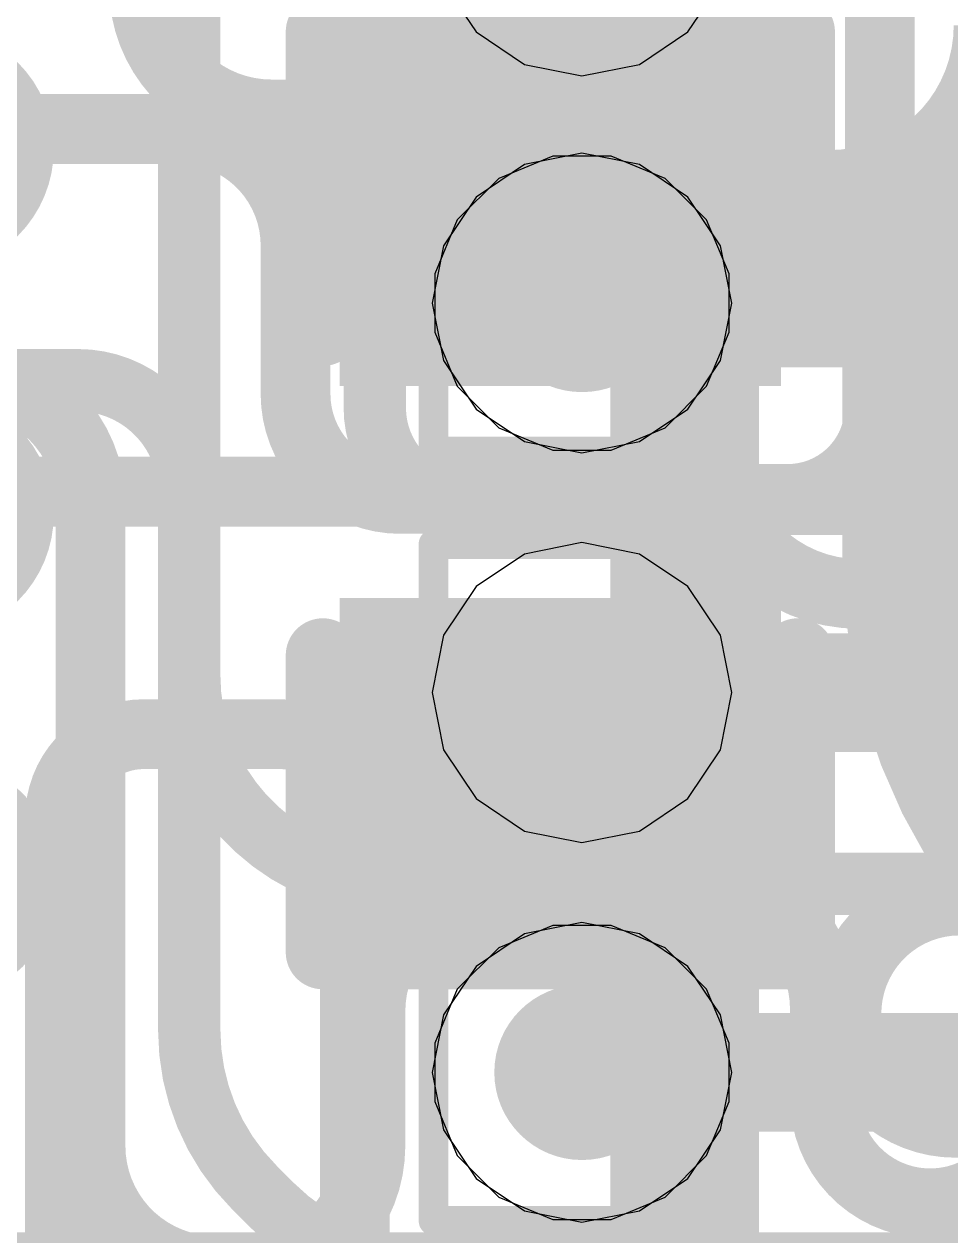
# Model space of a CAD drawing. Header units: inches. Extents: x -6 to 284, y -12 to 154.
# Drawn here: x 67.595 to 69.181, y 10.729 to 12.802 of the extents above; entities that cross this region are included whole.
import ezdxf

# ---------------------------------------------------------------- set-up
doc = ezdxf.new("R2010")
doc.units = ezdxf.units.IN
for name, color, linetype in [('Bottom Layer', 5, 'Continuous'), ('Bottom Overlay', 54, 'Continuous'), ('Bottom Paste', 16, 'Continuous'), ('Bottom Solder', 6, 'Continuous'), ('Drill Drawing', 1, 'Continuous'), ('GND-1', 16, 'Continuous'), ('GND-2', 90, 'Continuous'), ('GND-3', 216, 'Continuous'), ('GND-4', 54, 'Continuous'), ('PWR-1', 156, 'Continuous'), ('PWR-2', 130, 'Continuous'), ('Signal L1', 76, 'Continuous'), ('Signal L2', 6, 'Continuous'), ('Top Layer', 1, 'Continuous'), ('Top Overlay', 2, 'Continuous'), ('Via Holes', 16, 'Continuous')]:
    doc.layers.add(name, color=color, linetype=linetype)

# ---------------------------------------------------------------- blocks, each defined once
blk = doc.blocks.new('200_WFBGA__10_15__127')
at = {"layer": 'Top Overlay'}
blk.add_lwpolyline([(-5.0762, -7.5762, 0.254, 0.254, 0), (-5.0762, 7.5762, 0.254, 0.254, 0)], format="xyseb", dxfattribs=at)
blk = doc.blocks.new('C___0402_B_285')
at = {"layer": 'Bottom Layer'}
for points in [[(-0.2413, 0.3175), (-0.2413, -0.3175), (-0.6985, -0.3175), (-0.6985, 0.3175)], [(0.6985, 0.3175), (0.6985, -0.3175), (0.2413, -0.3175), (0.2413, 0.3175)]]:
    blk.add_hatch(color=5, dxfattribs=at).paths.add_polyline_path(points)
at = {"layer": 'Bottom Paste'}
for points in [[(-0.2413, 0.3175), (-0.2413, -0.3175), (-0.6985, -0.3175), (-0.6985, 0.3175)], [(0.6985, 0.3175), (0.6985, -0.3175), (0.2413, -0.3175), (0.2413, 0.3175)]]:
    blk.add_hatch(color=16, dxfattribs=at).paths.add_polyline_path(points)
at = {"layer": 'Bottom Solder'}
for points in [[(-0.1813, 0.3775), (-0.1813, -0.3775), (-0.7585, -0.3775), (-0.7585, 0.3775)], [(0.7585, 0.3775), (0.7585, -0.3775), (0.1813, -0.3775), (0.1813, 0.3775)]]:
    blk.add_hatch(color=6, dxfattribs=at).paths.add_polyline_path(points)
at = {"layer": 'Bottom Overlay'}
for points in [[(-0.7874, 0.4064, 0.127, 0.127, 0), (-0.7874, -0.4064, 0.127, 0.127, 0)], [(-0.2794, 0.4064, 0.127, 0.127, 0), (-0.7874, 0.4064, 0.127, 0.127, 0)], [(0.7874, 0.4064, 0.127, 0.127, 0), (0.2794, 0.4064, 0.127, 0.127, 0)], [(0.7874, 0.4064, 0.127, 0.127, 0), (0.7874, -0.4064, 0.127, 0.127, 0)], [(-0.7874, -0.4064, 0.127, 0.127, 0), (-0.2794, -0.4064, 0.127, 0.127, 0)], [(0.2794, -0.4064, 0.127, 0.127, 0), (0.7874, -0.4064, 0.127, 0.127, 0)]]:
    blk.add_lwpolyline(points, format="xyseb", dxfattribs=at)
for points in [[(-0.8191, 0.4064, 0.0635, 0.0635, 1), (-0.7556, 0.4064, 0.0635, 0.0635, 1)], [(-0.8191, 0.4064, 0.0635, 0.0635, 1), (-0.7556, 0.4064, 0.0635, 0.0635, 1)], [(-0.3112, 0.4064, 0.0635, 0.0635, 1), (-0.2477, 0.4064, 0.0635, 0.0635, 1)], [(0.2477, 0.4064, 0.0635, 0.0635, 1), (0.3111, 0.4064, 0.0635, 0.0635, 1)], [(0.7557, 0.4064, 0.0635, 0.0635, 1), (0.8192, 0.4064, 0.0635, 0.0635, 1)], [(0.7557, 0.4064, 0.0635, 0.0635, 1), (0.8192, 0.4064, 0.0635, 0.0635, 1)], [(-0.8191, -0.4064, 0.0635, 0.0635, 1), (-0.7556, -0.4064, 0.0635, 0.0635, 1)], [(-0.8191, -0.4064, 0.0635, 0.0635, 1), (-0.7556, -0.4064, 0.0635, 0.0635, 1)], [(-0.3111, -0.4064, 0.0635, 0.0635, 1), (-0.2477, -0.4064, 0.0635, 0.0635, 1)], [(0.2477, -0.4064, 0.0635, 0.0635, 1), (0.3111, -0.4064, 0.0635, 0.0635, 1)], [(0.7556, -0.4064, 0.0635, 0.0635, 1), (0.8191, -0.4064, 0.0635, 0.0635, 1)], [(0.7556, -0.4064, 0.0635, 0.0635, 1), (0.8191, -0.4064, 0.0635, 0.0635, 1)]]:
    blk.add_lwpolyline(points, format="xyseb", close=True, dxfattribs=at)

msp = doc.modelspace()

# ---------------------------------------------------------------- hatches: boundary and pattern name
at = {"layer": 'Bottom Layer'}
h = msp.add_hatch(color=5, dxfattribs=at)
edge = h.paths.add_edge_path()
edge.add_arc((68.5498, 12.3247), 0.15, 0, 360)
h = msp.add_hatch(color=5, dxfattribs=at)
edge = h.paths.add_edge_path()
edge.add_arc((68.5498, 11.6582), 0.15, 0, 360)
h = msp.add_hatch(color=5, dxfattribs=at)
edge = h.paths.add_edge_path()
edge.add_arc((68.5498, 11.0082), 0.15, 0, 360)
at = {"layer": 'GND-1'}
h = msp.add_hatch(color=16, dxfattribs=at)
edge = h.paths.add_edge_path()
edge.add_arc((68.5498, 12.3247), 0.15, 0, 360)
h = msp.add_hatch(color=16, dxfattribs=at)
edge = h.paths.add_edge_path()
edge.add_arc((68.5498, 11.6582), 0.15, 0, 360)
h = msp.add_hatch(color=16, dxfattribs=at)
edge = h.paths.add_edge_path()
edge.add_arc((68.5498, 11.0082), 0.15, 0, 360)
at = {"layer": 'GND-2'}
h = msp.add_hatch(color=90, dxfattribs=at)
edge = h.paths.add_edge_path()
edge.add_arc((68.5498, 12.3247), 0.15, 0, 360)
h = msp.add_hatch(color=90, dxfattribs=at)
edge = h.paths.add_edge_path()
edge.add_arc((68.5498, 11.6582), 0.15, 0, 360)
h = msp.add_hatch(color=90, dxfattribs=at)
edge = h.paths.add_edge_path()
edge.add_arc((68.5498, 11.0082), 0.15, 0, 360)
at = {"layer": 'GND-3'}
h = msp.add_hatch(color=216, dxfattribs=at)
edge = h.paths.add_edge_path()
edge.add_arc((68.5498, 12.3247), 0.15, 0, 360)
h = msp.add_hatch(color=216, dxfattribs=at)
edge = h.paths.add_edge_path()
edge.add_arc((68.5498, 11.6582), 0.15, 0, 360)
h = msp.add_hatch(color=216, dxfattribs=at)
edge = h.paths.add_edge_path()
edge.add_arc((68.5498, 11.0082), 0.15, 0, 360)
at = {"layer": 'GND-4'}
h = msp.add_hatch(color=54, dxfattribs=at)
edge = h.paths.add_edge_path()
edge.add_arc((68.5498, 12.3247), 0.15, 0, 360)
h = msp.add_hatch(color=54, dxfattribs=at)
edge = h.paths.add_edge_path()
edge.add_arc((68.5498, 11.6582), 0.15, 0, 360)
h = msp.add_hatch(color=54, dxfattribs=at)
edge = h.paths.add_edge_path()
edge.add_arc((68.5498, 11.0082), 0.15, 0, 360)
at = {"layer": 'PWR-1'}
h = msp.add_hatch(color=156, dxfattribs=at)
edge = h.paths.add_edge_path()
edge.add_arc((68.5498, 12.3247), 0.15, 0, 360)
h = msp.add_hatch(color=156, dxfattribs=at)
edge = h.paths.add_edge_path()
edge.add_arc((68.5498, 11.6582), 0.15, 0, 360)
h = msp.add_hatch(color=156, dxfattribs=at)
edge = h.paths.add_edge_path()
edge.add_arc((68.5498, 11.0082), 0.15, 0, 360)
at = {"layer": 'PWR-2'}
h = msp.add_hatch(color=130, dxfattribs=at)
edge = h.paths.add_edge_path()
edge.add_arc((68.5498, 12.3247), 0.15, 0, 360)
h = msp.add_hatch(color=130, dxfattribs=at)
edge = h.paths.add_edge_path()
edge.add_arc((68.5498, 11.6582), 0.15, 0, 360)
h = msp.add_hatch(color=130, dxfattribs=at)
edge = h.paths.add_edge_path()
edge.add_arc((68.5498, 11.0082), 0.15, 0, 360)
at = {"layer": 'Signal L1'}
h = msp.add_hatch(color=76, dxfattribs=at)
edge = h.paths.add_edge_path()
edge.add_arc((68.5498, 12.3247), 0.15, 0, 360)
h = msp.add_hatch(color=76, dxfattribs=at)
edge = h.paths.add_edge_path()
edge.add_arc((68.5498, 11.6582), 0.15, 0, 360)
h = msp.add_hatch(color=76, dxfattribs=at)
edge = h.paths.add_edge_path()
edge.add_arc((68.5498, 11.0082), 0.15, 0, 360)
at = {"layer": 'Signal L2'}
h = msp.add_hatch(color=6, dxfattribs=at)
edge = h.paths.add_edge_path()
edge.add_arc((68.5498, 12.3247), 0.15, 0, 360)
h = msp.add_hatch(color=6, dxfattribs=at)
edge = h.paths.add_edge_path()
edge.add_arc((68.5498, 11.6582), 0.15, 0, 360)
h = msp.add_hatch(color=6, dxfattribs=at)
edge = h.paths.add_edge_path()
edge.add_arc((68.5498, 11.0082), 0.15, 0, 360)
at = {"layer": 'Top Layer'}
h = msp.add_hatch(color=1, dxfattribs=at)
edge = h.paths.add_edge_path()
edge.add_arc((68.5498, 12.3247), 0.15, 0, 360)
h = msp.add_hatch(color=1, dxfattribs=at)
edge = h.paths.add_edge_path()
edge.add_arc((68.5498, 11.6582), 0.15, 0, 360)
h = msp.add_hatch(color=1, dxfattribs=at)
edge = h.paths.add_edge_path()
edge.add_arc((68.5498, 11.0082), 0.15, 0, 360)
at = {"layer": 'Via Holes'}
h = msp.add_hatch(color=7, dxfattribs=at)
edge = h.paths.add_edge_path()
edge.add_arc((68.5498, 12.3247), 0.075, 0, 360)
h = msp.add_hatch(color=7, dxfattribs=at)
edge = h.paths.add_edge_path()
edge.add_arc((68.5498, 11.6582), 0.075, 0, 360)
h = msp.add_hatch(color=7, dxfattribs=at)
edge = h.paths.add_edge_path()
edge.add_arc((68.5498, 11.0082), 0.075, 0, 360)

# ---------------------------------------------------------------- linework, layer by layer
at = {"layer": 'Bottom Layer'}
for points in [[(69.3383, 12.7998, 0.3048, 0.3048, -0.414214), (68.9726, 12.434, 0.3048, 0.3048, 0)], [(68.5128, 12.434, 0.3048, 0.3048, 0), (68.5498, 12.434, 0.3048, 0.3048, 0)], [(68.5498, 12.3247, 0.3048, 0.3048, 0), (68.5498, 12.434, 0.3048, 0.3048, 0)], [(68.5498, 12.434, 0.3048, 0.3048, 0), (68.9726, 12.434, 0.3048, 0.3048, 0)], [(69.1479, 11.89, 0.3048, 0.3048, 0), (69.1479, 12.434, 0.3048, 0.3048, 0)], [(67.5407, 12.1927, 0.1067, 0.1067, 0), (67.6873, 12.1927, 0.1067, 0.1067, 0)], [(67.6873, 12.1927, 0.1067, 0.1067, -0.414214), (67.8778, 12.0022, 0.1067, 0.1067, 0)], [(67.8778, 11.0805, 0.1067, 0.1067, 0), (67.8778, 12.0022, 0.1067, 0.1067, 0)], [(69.6774, 11.1109, 0.3048, 0.3048, -0.307661), (69.1478, 11.89, 0.3048, 0.3048, 0)], [(67.9894, 10.8111, 0.1067, 0.1067, -0.198912), (67.8778, 11.0805, 0.1067, 0.1067, 0)], [(67.9894, 10.8111, 0.1067, 0.1067, 0), (68.0202, 10.7803, 0.1067, 0.1067, 0)], [(68.2897, 10.6687, 0.1067, 0.1067, -0.198912), (68.0202, 10.7803, 0.1067, 0.1067, 0)]]:
    msp.add_lwpolyline(points, format="xyseb", dxfattribs=at)
for points in [[(68.4366, 12.434, 0.1524, 0.1524, 1), (68.589, 12.434, 0.1524, 0.1524, 1)], [(68.4736, 12.434, 0.1524, 0.1524, 1), (68.626, 12.434, 0.1524, 0.1524, 1)], [(68.4736, 12.434, 0.1524, 0.1524, 1), (68.626, 12.434, 0.1524, 0.1524, 1)], [(68.4736, 12.434, 0.1524, 0.1524, 1), (68.626, 12.434, 0.1524, 0.1524, 1)], [(68.8964, 12.434, 0.1524, 0.1524, 1), (69.0488, 12.434, 0.1524, 0.1524, 1)], [(68.8964, 12.434, 0.1524, 0.1524, 1), (69.0488, 12.434, 0.1524, 0.1524, 1)], [(69.0717, 12.434, 0.1524, 0.1524, 1), (69.2241, 12.434, 0.1524, 0.1524, 1)], [(68.4736, 12.3247, 0.1524, 0.1524, 1), (68.626, 12.3247, 0.1524, 0.1524, 1)], [(67.6607, 12.1927, 0.0533, 0.0533, 1), (67.714, 12.1927, 0.0533, 0.0533, 1)], [(67.6607, 12.1927, 0.0533, 0.0533, 1), (67.714, 12.1927, 0.0533, 0.0533, 1)], [(67.8512, 12.0022, 0.0533, 0.0533, 1), (67.9045, 12.0022, 0.0533, 0.0533, 1)], [(67.8512, 12.0022, 0.0533, 0.0533, 1), (67.9045, 12.0022, 0.0533, 0.0533, 1)], [(69.0716, 11.89, 0.1524, 0.1524, 1), (69.224, 11.89, 0.1524, 0.1524, 1)], [(69.0717, 11.89, 0.1524, 0.1524, 1), (69.2241, 11.89, 0.1524, 0.1524, 1)], [(67.8512, 11.0805, 0.0533, 0.0533, 1), (67.9045, 11.0805, 0.0533, 0.0533, 1)], [(67.8512, 11.0805, 0.0533, 0.0533, 1), (67.9045, 11.0805, 0.0533, 0.0533, 1)], [(67.9628, 10.8111, 0.0533, 0.0533, 1), (68.0161, 10.8111, 0.0533, 0.0533, 1)], [(67.9628, 10.8111, 0.0533, 0.0533, 1), (68.0161, 10.8111, 0.0533, 0.0533, 1)], [(67.9936, 10.7803, 0.0533, 0.0533, 1), (68.0469, 10.7803, 0.0533, 0.0533, 1)], [(67.9936, 10.7803, 0.0533, 0.0533, 1), (68.0469, 10.7803, 0.0533, 0.0533, 1)]]:
    msp.add_lwpolyline(points, format="xyseb", close=True, dxfattribs=at)
at = {"layer": 'Drill Drawing'}
for points in [[(68.2958, 12.7162, 0.0508, 0.0508, 0), (68.2958, 13.2242, 0.0508, 0.0508, 0)], [(68.8038, 12.7162, 0.0508, 0.0508, 0), (68.8038, 13.2242, 0.0508, 0.0508, 0)], [(68.2958, 12.7162, 0.0508, 0.0508, 0), (68.8038, 12.7162, 0.0508, 0.0508, 0)], [(68.2958, 12.5787, 0.0508, 0.0508, 0), (68.8038, 12.5787, 0.0508, 0.0508, 0)], [(68.2958, 12.0707, 0.0508, 0.0508, 0), (68.2958, 12.5787, 0.0508, 0.0508, 0)], [(68.8038, 12.0707, 0.0508, 0.0508, 0), (68.8038, 12.5787, 0.0508, 0.0508, 0)], [(68.2958, 12.0707, 0.0508, 0.0508, 0), (68.8038, 12.0707, 0.0508, 0.0508, 0)], [(68.2958, 11.9122, 0.0508, 0.0508, 0), (68.8038, 11.9122, 0.0508, 0.0508, 0)], [(68.2958, 11.4042, 0.0508, 0.0508, 0), (68.2958, 11.9122, 0.0508, 0.0508, 0)], [(68.8038, 11.4042, 0.0508, 0.0508, 0), (68.8038, 11.9122, 0.0508, 0.0508, 0)], [(68.2958, 11.4042, 0.0508, 0.0508, 0), (68.8038, 11.4042, 0.0508, 0.0508, 0)], [(68.2958, 11.2622, 0.0508, 0.0508, 0), (68.8038, 11.2622, 0.0508, 0.0508, 0)], [(68.2958, 10.7542, 0.0508, 0.0508, 0), (68.2958, 11.2622, 0.0508, 0.0508, 0)], [(68.8038, 10.7542, 0.0508, 0.0508, 0), (68.8038, 11.2622, 0.0508, 0.0508, 0)], [(68.2958, 10.7542, 0.0508, 0.0508, 0), (68.8038, 10.7542, 0.0508, 0.0508, 0)]]:
    msp.add_lwpolyline(points, format="xyseb", dxfattribs=at)
for points in [[(68.2831, 12.7162, 0.0254, 0.0254, 1), (68.3085, 12.7162, 0.0254, 0.0254, 1)], [(68.2831, 12.7162, 0.0254, 0.0254, 1), (68.3085, 12.7162, 0.0254, 0.0254, 1)], [(68.7911, 12.7162, 0.0254, 0.0254, 1), (68.8165, 12.7162, 0.0254, 0.0254, 1)], [(68.7911, 12.7162, 0.0254, 0.0254, 1), (68.8165, 12.7162, 0.0254, 0.0254, 1)], [(68.2831, 12.5787, 0.0254, 0.0254, 1), (68.3085, 12.5787, 0.0254, 0.0254, 1)], [(68.2831, 12.5787, 0.0254, 0.0254, 1), (68.3085, 12.5787, 0.0254, 0.0254, 1)], [(68.7911, 12.5787, 0.0254, 0.0254, 1), (68.8165, 12.5787, 0.0254, 0.0254, 1)], [(68.7911, 12.5787, 0.0254, 0.0254, 1), (68.8165, 12.5787, 0.0254, 0.0254, 1)], [(68.2831, 12.0707, 0.0254, 0.0254, 1), (68.3085, 12.0707, 0.0254, 0.0254, 1)], [(68.2831, 12.0707, 0.0254, 0.0254, 1), (68.3085, 12.0707, 0.0254, 0.0254, 1)], [(68.7911, 12.0707, 0.0254, 0.0254, 1), (68.8165, 12.0707, 0.0254, 0.0254, 1)], [(68.7911, 12.0707, 0.0254, 0.0254, 1), (68.8165, 12.0707, 0.0254, 0.0254, 1)], [(68.2831, 11.9122, 0.0254, 0.0254, 1), (68.3085, 11.9122, 0.0254, 0.0254, 1)], [(68.2831, 11.9122, 0.0254, 0.0254, 1), (68.3085, 11.9122, 0.0254, 0.0254, 1)], [(68.7911, 11.9122, 0.0254, 0.0254, 1), (68.8165, 11.9122, 0.0254, 0.0254, 1)], [(68.7911, 11.9122, 0.0254, 0.0254, 1), (68.8165, 11.9122, 0.0254, 0.0254, 1)], [(68.2831, 11.4042, 0.0254, 0.0254, 1), (68.3085, 11.4042, 0.0254, 0.0254, 1)], [(68.2831, 11.4042, 0.0254, 0.0254, 1), (68.3085, 11.4042, 0.0254, 0.0254, 1)], [(68.7911, 11.4042, 0.0254, 0.0254, 1), (68.8165, 11.4042, 0.0254, 0.0254, 1)], [(68.7911, 11.4042, 0.0254, 0.0254, 1), (68.8165, 11.4042, 0.0254, 0.0254, 1)], [(68.2831, 11.2622, 0.0254, 0.0254, 1), (68.3085, 11.2622, 0.0254, 0.0254, 1)], [(68.2831, 11.2622, 0.0254, 0.0254, 1), (68.3085, 11.2622, 0.0254, 0.0254, 1)], [(68.7911, 11.2622, 0.0254, 0.0254, 1), (68.8165, 11.2622, 0.0254, 0.0254, 1)], [(68.7911, 11.2622, 0.0254, 0.0254, 1), (68.8165, 11.2622, 0.0254, 0.0254, 1)], [(68.2831, 10.7542, 0.0254, 0.0254, 1), (68.3085, 10.7542, 0.0254, 0.0254, 1)], [(68.2831, 10.7542, 0.0254, 0.0254, 1), (68.3085, 10.7542, 0.0254, 0.0254, 1)], [(68.7911, 10.7542, 0.0254, 0.0254, 1), (68.8165, 10.7542, 0.0254, 0.0254, 1)], [(68.7911, 10.7542, 0.0254, 0.0254, 1), (68.8165, 10.7542, 0.0254, 0.0254, 1)]]:
    msp.add_lwpolyline(points, format="xyseb", close=True, dxfattribs=at)
at = {"layer": 'GND-1'}
for p, q in [((68.4998, 12.5763), (68.4073, 12.538)), ((68.5999, 12.5763), (68.4998, 12.5763)), ((68.6924, 12.538), (68.5999, 12.5763)), ((68.4073, 12.538), (68.3365, 12.4673)), ((68.7631, 12.4673), (68.6924, 12.538)), ((68.3365, 12.4673), (68.2982, 12.3748)), ((68.8014, 12.3748), (68.7631, 12.4673)), ((68.2982, 12.3748), (68.2982, 12.2747)), ((68.8014, 12.2747), (68.8014, 12.3748)), ((68.2982, 12.2747), (68.3365, 12.1822)), ((68.7631, 12.1822), (68.8014, 12.2747)), ((68.3365, 12.1822), (68.4073, 12.1114)), ((68.6924, 12.1114), (68.7631, 12.1822)), ((68.4073, 12.1114), (68.4998, 12.0731)), ((68.5999, 12.0731), (68.6924, 12.1114)), ((68.4998, 12.0731), (68.5999, 12.0731)), ((68.4998, 11.2598), (68.4073, 11.2215)), ((68.5999, 11.2598), (68.4998, 11.2598)), ((68.6924, 11.2215), (68.5999, 11.2598)), ((68.4073, 11.2215), (68.3365, 11.1507)), ((68.7631, 11.1507), (68.6924, 11.2215)), ((68.3365, 11.1507), (68.2982, 11.0583)), ((68.8014, 11.0583), (68.7631, 11.1507)), ((68.2982, 11.0583), (68.2982, 10.9582)), ((68.8014, 10.9582), (68.8014, 11.0583)), ((68.2982, 10.9582), (68.3365, 10.8657)), ((68.7631, 10.8657), (68.8014, 10.9582)), ((68.3365, 10.8657), (68.4073, 10.7949)), ((68.6924, 10.7949), (68.7631, 10.8657)), ((68.4073, 10.7949), (68.4998, 10.7566)), ((68.5999, 10.7566), (68.6924, 10.7949)), ((68.4998, 10.7566), (68.5999, 10.7566))]:
    msp.add_line(p, q, dxfattribs=at)
at = {"layer": 'GND-2'}
for p, q in [((68.4998, 12.5763), (68.4073, 12.538)), ((68.5999, 12.5763), (68.4998, 12.5763)), ((68.6924, 12.538), (68.5999, 12.5763)), ((68.4073, 12.538), (68.3365, 12.4673)), ((68.7631, 12.4673), (68.6924, 12.538)), ((68.3365, 12.4673), (68.2982, 12.3748)), ((68.8014, 12.3748), (68.7631, 12.4673)), ((68.2982, 12.3748), (68.2982, 12.2747)), ((68.8014, 12.2747), (68.8014, 12.3748)), ((68.2982, 12.2747), (68.3365, 12.1822)), ((68.7631, 12.1822), (68.8014, 12.2747)), ((68.3365, 12.1822), (68.4073, 12.1114)), ((68.6924, 12.1114), (68.7631, 12.1822)), ((68.4073, 12.1114), (68.4998, 12.0731)), ((68.5999, 12.0731), (68.6924, 12.1114)), ((68.4998, 12.0731), (68.5999, 12.0731)), ((68.4998, 11.2598), (68.4073, 11.2215)), ((68.5999, 11.2598), (68.4998, 11.2598)), ((68.6924, 11.2215), (68.5999, 11.2598)), ((68.4073, 11.2215), (68.3365, 11.1507)), ((68.7631, 11.1507), (68.6924, 11.2215)), ((68.3365, 11.1507), (68.2982, 11.0583)), ((68.8014, 11.0583), (68.7631, 11.1507)), ((68.2982, 11.0583), (68.2982, 10.9582)), ((68.8014, 10.9582), (68.8014, 11.0583)), ((68.2982, 10.9582), (68.3365, 10.8657)), ((68.7631, 10.8657), (68.8014, 10.9582)), ((68.3365, 10.8657), (68.4073, 10.7949)), ((68.6924, 10.7949), (68.7631, 10.8657)), ((68.4073, 10.7949), (68.4998, 10.7566)), ((68.5999, 10.7566), (68.6924, 10.7949)), ((68.4998, 10.7566), (68.5999, 10.7566))]:
    msp.add_line(p, q, dxfattribs=at)
at = {"layer": 'GND-3'}
for p, q in [((68.4998, 12.5763), (68.4073, 12.538)), ((68.5999, 12.5763), (68.4998, 12.5763)), ((68.6924, 12.538), (68.5999, 12.5763)), ((68.4073, 12.538), (68.3365, 12.4673)), ((68.7631, 12.4673), (68.6924, 12.538)), ((68.3365, 12.4673), (68.2982, 12.3748)), ((68.8014, 12.3748), (68.7631, 12.4673)), ((68.2982, 12.3748), (68.2982, 12.2747)), ((68.8014, 12.2747), (68.8014, 12.3748)), ((68.2982, 12.2747), (68.3365, 12.1822)), ((68.7631, 12.1822), (68.8014, 12.2747)), ((68.3365, 12.1822), (68.4073, 12.1114)), ((68.6924, 12.1114), (68.7631, 12.1822)), ((68.4073, 12.1114), (68.4998, 12.0731)), ((68.5999, 12.0731), (68.6924, 12.1114)), ((68.4998, 12.0731), (68.5999, 12.0731)), ((68.4998, 11.2598), (68.4073, 11.2215)), ((68.5999, 11.2598), (68.4998, 11.2598)), ((68.6924, 11.2215), (68.5999, 11.2598)), ((68.4073, 11.2215), (68.3365, 11.1507)), ((68.7631, 11.1507), (68.6924, 11.2215)), ((68.3365, 11.1507), (68.2982, 11.0583)), ((68.8014, 11.0583), (68.7631, 11.1507)), ((68.2982, 11.0583), (68.2982, 10.9582)), ((68.8014, 10.9582), (68.8014, 11.0583)), ((68.2982, 10.9582), (68.3365, 10.8657)), ((68.7631, 10.8657), (68.8014, 10.9582)), ((68.3365, 10.8657), (68.4073, 10.7949)), ((68.6924, 10.7949), (68.7631, 10.8657)), ((68.4073, 10.7949), (68.4998, 10.7566)), ((68.5999, 10.7566), (68.6924, 10.7949)), ((68.4998, 10.7566), (68.5999, 10.7566))]:
    msp.add_line(p, q, dxfattribs=at)
at = {"layer": 'GND-4'}
for p, q in [((68.4998, 12.5763), (68.4073, 12.538)), ((68.5999, 12.5763), (68.4998, 12.5763)), ((68.6924, 12.538), (68.5999, 12.5763)), ((68.4073, 12.538), (68.3365, 12.4673)), ((68.7631, 12.4673), (68.6924, 12.538)), ((68.3365, 12.4673), (68.2982, 12.3748)), ((68.8014, 12.3748), (68.7631, 12.4673)), ((68.2982, 12.3748), (68.2982, 12.2747)), ((68.8014, 12.2747), (68.8014, 12.3748)), ((68.2982, 12.2747), (68.3365, 12.1822)), ((68.7631, 12.1822), (68.8014, 12.2747)), ((68.3365, 12.1822), (68.4073, 12.1114)), ((68.6924, 12.1114), (68.7631, 12.1822)), ((68.4073, 12.1114), (68.4998, 12.0731)), ((68.5999, 12.0731), (68.6924, 12.1114)), ((68.4998, 12.0731), (68.5999, 12.0731)), ((68.4998, 11.2598), (68.4073, 11.2215)), ((68.5999, 11.2598), (68.4998, 11.2598)), ((68.6924, 11.2215), (68.5999, 11.2598)), ((68.4073, 11.2215), (68.3365, 11.1507)), ((68.7631, 11.1507), (68.6924, 11.2215)), ((68.3365, 11.1507), (68.2982, 11.0583)), ((68.8014, 11.0583), (68.7631, 11.1507)), ((68.2982, 11.0583), (68.2982, 10.9582)), ((68.8014, 10.9582), (68.8014, 11.0583)), ((68.2982, 10.9582), (68.3365, 10.8657)), ((68.7631, 10.8657), (68.8014, 10.9582)), ((68.3365, 10.8657), (68.4073, 10.7949)), ((68.6924, 10.7949), (68.7631, 10.8657)), ((68.4073, 10.7949), (68.4998, 10.7566)), ((68.5999, 10.7566), (68.6924, 10.7949)), ((68.4998, 10.7566), (68.5999, 10.7566))]:
    msp.add_line(p, q, dxfattribs=at)
at = {"layer": 'PWR-1'}
for p, q in [((68.3128, 12.872), (68.3685, 12.7888)), ((68.7312, 12.7888), (68.7868, 12.872)), ((68.3685, 12.7888), (68.4517, 12.7332)), ((68.648, 12.7332), (68.7312, 12.7888)), ((68.4517, 12.7332), (68.5498, 12.7136)), ((68.5498, 12.7136), (68.648, 12.7332)), ((68.5498, 12.5813), (68.4517, 12.5617)), ((68.648, 12.5617), (68.5498, 12.5813)), ((68.4517, 12.5617), (68.3685, 12.5061)), ((68.7312, 12.5061), (68.648, 12.5617)), ((68.3685, 12.5061), (68.3128, 12.4229)), ((68.7868, 12.4229), (68.7312, 12.5061)), ((68.3128, 12.4229), (68.2933, 12.3247)), ((68.8064, 12.3247), (68.7868, 12.4229)), ((68.2933, 12.3247), (68.3128, 12.2266)), ((68.7868, 12.2266), (68.8064, 12.3247)), ((68.3128, 12.2266), (68.3685, 12.1433)), ((68.7312, 12.1433), (68.7868, 12.2266)), ((68.3685, 12.1433), (68.4517, 12.0877)), ((68.648, 12.0877), (68.7312, 12.1433)), ((68.4517, 12.0877), (68.5498, 12.0682)), ((68.5498, 12.0682), (68.648, 12.0877)), ((68.5498, 11.9147), (68.4517, 11.8952)), ((68.648, 11.8952), (68.5498, 11.9147)), ((68.4517, 11.8952), (68.3685, 11.8396)), ((68.7312, 11.8396), (68.648, 11.8952)), ((68.3685, 11.8396), (68.3128, 11.7564)), ((68.7868, 11.7564), (68.7312, 11.8396)), ((68.3128, 11.7564), (68.2933, 11.6582)), ((68.8064, 11.6582), (68.7868, 11.7564)), ((68.2933, 11.6582), (68.3128, 11.56)), ((68.7868, 11.56), (68.8064, 11.6582)), ((68.3128, 11.56), (68.3685, 11.4768)), ((68.7312, 11.4768), (68.7868, 11.56)), ((68.3685, 11.4768), (68.4517, 11.4212)), ((68.648, 11.4212), (68.7312, 11.4768)), ((68.4517, 11.4212), (68.5498, 11.4017)), ((68.5498, 11.4017), (68.648, 11.4212))]:
    msp.add_line(p, q, dxfattribs=at)
at = {"layer": 'PWR-2'}
for p, q in [((68.3128, 12.872), (68.3685, 12.7888)), ((68.7312, 12.7888), (68.7868, 12.872)), ((68.3685, 12.7888), (68.4517, 12.7332)), ((68.648, 12.7332), (68.7312, 12.7888)), ((68.4517, 12.7332), (68.5498, 12.7136)), ((68.5498, 12.7136), (68.648, 12.7332)), ((68.5498, 12.5813), (68.4517, 12.5617)), ((68.648, 12.5617), (68.5498, 12.5813)), ((68.4517, 12.5617), (68.3685, 12.5061)), ((68.7312, 12.5061), (68.648, 12.5617)), ((68.3685, 12.5061), (68.3128, 12.4229)), ((68.7868, 12.4229), (68.7312, 12.5061)), ((68.3128, 12.4229), (68.2933, 12.3247)), ((68.8064, 12.3247), (68.7868, 12.4229)), ((68.2933, 12.3247), (68.3128, 12.2266)), ((68.7868, 12.2266), (68.8064, 12.3247)), ((68.3128, 12.2266), (68.3685, 12.1433)), ((68.7312, 12.1433), (68.7868, 12.2266)), ((68.3685, 12.1433), (68.4517, 12.0877)), ((68.648, 12.0877), (68.7312, 12.1433)), ((68.4517, 12.0877), (68.5498, 12.0682)), ((68.5498, 12.0682), (68.648, 12.0877)), ((68.5498, 11.9147), (68.4517, 11.8952)), ((68.648, 11.8952), (68.5498, 11.9147)), ((68.4517, 11.8952), (68.3685, 11.8396)), ((68.7312, 11.8396), (68.648, 11.8952)), ((68.3685, 11.8396), (68.3128, 11.7564)), ((68.7868, 11.7564), (68.7312, 11.8396)), ((68.3128, 11.7564), (68.2933, 11.6582)), ((68.8064, 11.6582), (68.7868, 11.7564)), ((68.2933, 11.6582), (68.3128, 11.56)), ((68.7868, 11.56), (68.8064, 11.6582)), ((68.3128, 11.56), (68.3685, 11.4768)), ((68.7312, 11.4768), (68.7868, 11.56)), ((68.3685, 11.4768), (68.4517, 11.4212)), ((68.648, 11.4212), (68.7312, 11.4768)), ((68.4517, 11.4212), (68.5498, 11.4017)), ((68.5498, 11.4017), (68.648, 11.4212)), ((68.5498, 11.2647), (68.4517, 11.2452)), ((68.648, 11.2452), (68.5498, 11.2647)), ((68.4517, 11.2452), (68.3685, 11.1896)), ((68.7312, 11.1896), (68.648, 11.2452)), ((68.3685, 11.1896), (68.3128, 11.1064)), ((68.7868, 11.1064), (68.7312, 11.1896)), ((68.3128, 11.1064), (68.2933, 11.0082)), ((68.8064, 11.0082), (68.7868, 11.1064)), ((68.2933, 11.0082), (68.3128, 10.91)), ((68.7868, 10.91), (68.8064, 11.0082)), ((68.3128, 10.91), (68.3685, 10.8268)), ((68.7312, 10.8268), (68.7868, 10.91)), ((68.3685, 10.8268), (68.4517, 10.7712)), ((68.648, 10.7712), (68.7312, 10.8268)), ((68.4517, 10.7712), (68.5498, 10.7517)), ((68.5498, 10.7517), (68.648, 10.7712))]:
    msp.add_line(p, q, dxfattribs=at)
at = {"layer": 'Signal L1'}
for points in [[(69.0593, 12.1467, 0.1194, 0.1194, 0), (69.0593, 13.4173, 0.1194, 0.1194, 0)], [(66.1212, 12.6226, 0.1194, 0.1194, 0), (67.8603, 12.6226, 0.1194, 0.1194, 0)], [(67.8603, 12.6226, 0.1194, 0.1194, -0.414214), (68.0597, 12.4232, 0.1194, 0.1194, 0)], [(68.0597, 12.169, 0.1194, 0.1194, 0), (68.0597, 12.4232, 0.1194, 0.1194, 0)], [(67.2822, 11.9819, 0.1194, 0.1194, -1), (67.7089, 11.9819, 0.1194, 0.1194, 0)], [(68.2392, 11.9895, 0.1194, 0.1194, -0.414214), (68.0597, 12.169, 0.1194, 0.1194, 0)], [(69.0593, 12.1467, 0.1194, 0.1194, -0.414214), (68.9021, 11.9895, 0.1194, 0.1194, 0)], [(68.2392, 11.9895, 0.1194, 0.1194, 0), (68.9021, 11.9895, 0.1194, 0.1194, 0)], [(67.7089, 10.8821, 0.1194, 0.1194, 0), (67.7089, 11.9819, 0.1194, 0.1194, 0)], [(68.1878, 11.1118, 0.1194, 0.1194, -0.414214), (68.4093, 11.3333, 0.1194, 0.1194, 0)], [(68.4093, 11.3333, 0.1194, 0.1194, 0), (68.7479, 11.3333, 0.1194, 0.1194, 0)], [(68.7479, 11.3333, 0.1194, 0.1194, -0.414214), (68.9655, 11.1157, 0.1194, 0.1194, 0)], [(68.9655, 10.9651, 0.1194, 0.1194, 0), (68.9655, 11.1157, 0.1194, 0.1194, 0)], [(68.1878, 10.8821, 0.1194, 0.1194, 0), (68.1878, 11.1118, 0.1194, 0.1194, 0)], [(69.3257, 10.964, 0.1194, 0.1194, -1.002203), (68.9655, 10.9651, 0.1194, 0.1194, 0)], [(67.9223, 10.6687, 0.1194, 0.1194, -0.414214), (67.7089, 10.8821, 0.1194, 0.1194, 0)], [(68.1878, 10.8821, 0.1194, 0.1194, -0.414214), (67.9744, 10.6687, 0.1194, 0.1194, 0)]]:
    msp.add_lwpolyline(points, format="xyseb", dxfattribs=at)
for points in [[(67.8304, 12.6226, 0.0597, 0.0597, 1), (67.8901, 12.6226, 0.0597, 0.0597, 1)], [(67.8304, 12.6226, 0.0597, 0.0597, 1), (67.8901, 12.6226, 0.0597, 0.0597, 1)], [(68.0299, 12.4232, 0.0597, 0.0597, 1), (68.0896, 12.4232, 0.0597, 0.0597, 1)], [(68.0299, 12.4232, 0.0597, 0.0597, 1), (68.0896, 12.4232, 0.0597, 0.0597, 1)], [(68.0299, 12.169, 0.0597, 0.0597, 1), (68.0896, 12.169, 0.0597, 0.0597, 1)], [(68.0299, 12.169, 0.0597, 0.0597, 1), (68.0896, 12.169, 0.0597, 0.0597, 1)], [(69.0294, 12.1467, 0.0597, 0.0597, 1), (69.0891, 12.1467, 0.0597, 0.0597, 1)], [(69.0294, 12.1467, 0.0597, 0.0597, 1), (69.0891, 12.1467, 0.0597, 0.0597, 1)], [(68.2094, 11.9895, 0.0597, 0.0597, 1), (68.2691, 11.9895, 0.0597, 0.0597, 1)], [(68.2094, 11.9895, 0.0597, 0.0597, 1), (68.2691, 11.9895, 0.0597, 0.0597, 1)], [(68.8723, 11.9895, 0.0597, 0.0597, 1), (68.9319, 11.9895, 0.0597, 0.0597, 1)], [(68.8723, 11.9895, 0.0597, 0.0597, 1), (68.9319, 11.9895, 0.0597, 0.0597, 1)], [(67.6791, 11.9819, 0.0597, 0.0597, 1), (67.7388, 11.9819, 0.0597, 0.0597, 1)], [(67.6791, 11.9819, 0.0597, 0.0597, 1), (67.7388, 11.9819, 0.0597, 0.0597, 1)], [(68.3794, 11.3333, 0.0597, 0.0597, 1), (68.4391, 11.3333, 0.0597, 0.0597, 1)], [(68.3794, 11.3333, 0.0597, 0.0597, 1), (68.4391, 11.3333, 0.0597, 0.0597, 1)], [(68.7181, 11.3333, 0.0597, 0.0597, 1), (68.7778, 11.3333, 0.0597, 0.0597, 1)], [(68.7181, 11.3333, 0.0597, 0.0597, 1), (68.7778, 11.3333, 0.0597, 0.0597, 1)], [(68.9357, 11.1157, 0.0597, 0.0597, 1), (68.9954, 11.1157, 0.0597, 0.0597, 1)], [(68.9357, 11.1157, 0.0597, 0.0597, 1), (68.9954, 11.1157, 0.0597, 0.0597, 1)], [(68.158, 11.1118, 0.0597, 0.0597, 1), (68.2177, 11.1118, 0.0597, 0.0597, 1)], [(68.158, 11.1118, 0.0597, 0.0597, 1), (68.2177, 11.1118, 0.0597, 0.0597, 1)], [(68.9357, 10.9651, 0.0597, 0.0597, 1), (68.9954, 10.9651, 0.0597, 0.0597, 1)], [(68.9357, 10.9651, 0.0597, 0.0597, 1), (68.9954, 10.9651, 0.0597, 0.0597, 1)], [(67.6791, 10.8821, 0.0597, 0.0597, 1), (67.7388, 10.8821, 0.0597, 0.0597, 1)], [(67.6791, 10.8821, 0.0597, 0.0597, 1), (67.7388, 10.8821, 0.0597, 0.0597, 1)], [(68.158, 10.8821, 0.0597, 0.0597, 1), (68.2177, 10.8821, 0.0597, 0.0597, 1)], [(68.158, 10.8821, 0.0597, 0.0597, 1), (68.2177, 10.8821, 0.0597, 0.0597, 1)]]:
    msp.add_lwpolyline(points, format="xyseb", close=True, dxfattribs=at)
at = {"layer": 'Signal L2'}
for points in [[(68.0187, 12.6475, 0.1194, 0.1194, -0.414214), (67.8003, 12.8658, 0.1194, 0.1194, 0)], [(68.0187, 12.6475, 0.1194, 0.1194, 0), (68.6721, 12.6475, 0.1194, 0.1194, 0)], [(68.6721, 12.6475, 0.1194, 0.1194, -0.198568), (68.9189, 12.5454, 0.1194, 0.1194, 0)], [(68.9189, 12.5454, 0.1194, 0.1194, -0.000331), (68.9192, 12.5451, 0.1194, 0.1194, 0)], [(68.9192, 12.5451, 0.1194, 0.1194, 0), (69.0263, 12.438, 0.1194, 0.1194, 0)], [(69.3364, 12.3095, 0.1194, 0.1194, -0.198912), (69.0263, 12.438, 0.1194, 0.1194, 0)], [(67.5103, 12.002, 0.1194, 0.1194, 0), (68.6218, 12.002, 0.1194, 0.1194, 0)], [(68.6218, 12.002, 0.1194, 0.1194, -0.198912), (68.8332, 11.9145, 0.1194, 0.1194, 0)], [(68.8332, 11.9145, 0.1194, 0.1194, 0), (68.8473, 11.9003, 0.1194, 0.1194, 0)], [(69.0248, 11.8269, 0.1194, 0.1194, -0.198613), (68.8473, 11.9003, 0.1194, 0.1194, 0)], [(69.0248, 11.8269, 0.1194, 0.1194, 0), (69.9697, 11.8269, 0.1194, 0.1194, 0)], [(67.6566, 11.4436, 0.1194, 0.1194, -0.282212), (67.735, 11.5714, 0.1194, 0.1194, 0)], [(67.735, 11.5714, 0.1194, 0.1194, -0.118177), (67.8, 11.587, 0.1194, 0.1194, 0)], [(67.8, 11.587, 0.1194, 0.1194, 0), (68.0325, 11.587, 0.1194, 0.1194, 0)], [(68.0325, 11.587, 0.1194, 0.1194, -0.257311), (68.1426, 11.5263, 0.1194, 0.1194, 0)], [(68.1426, 11.5263, 0.1194, 0.1194, -0.141792), (68.161, 11.4629, 0.1194, 0.1194, 0)], [(68.161, 11.4629, 0.1194, 0.1194, 0), (68.161, 11.4621, 0.1194, 0.1194, 0)], [(68.161, 10.2293, 0.1194, 0.1194, 0), (68.161, 11.4621, 0.1194, 0.1194, 0)], [(67.6566, 10.7358, 0.1194, 0.1194, 0), (67.6566, 11.4436, 0.1194, 0.1194, 0)], [(69.0023, 11.1084, 0.1194, 0.1194, -0.414214), (69.1963, 11.3023, 0.1194, 0.1194, 0)], [(69.1963, 11.3023, 0.1194, 0.1194, 0), (70.7567, 11.3023, 0.1194, 0.1194, 0)], [(69.1888, 10.9219, 0.1194, 0.1194, -0.414214), (69.0023, 11.1084, 0.1194, 0.1194, 0)], [(69.1888, 10.9219, 0.1194, 0.1194, 0), (69.9438, 10.9219, 0.1194, 0.1194, 0)], [(67.6566, 10.7358, 0.1194, 0.1194, -0.198912), (67.4968, 10.3502, 0.1194, 0.1194, 0)]]:
    msp.add_lwpolyline(points, format="xyseb", dxfattribs=at)
for points in [[(67.9888, 12.6475, 0.0597, 0.0597, 1), (68.0485, 12.6475, 0.0597, 0.0597, 1)], [(67.9888, 12.6475, 0.0597, 0.0597, 1), (68.0485, 12.6475, 0.0597, 0.0597, 1)], [(68.6422, 12.6475, 0.0597, 0.0597, 1), (68.7019, 12.6475, 0.0597, 0.0597, 1)], [(68.6422, 12.6475, 0.0597, 0.0597, 1), (68.7019, 12.6475, 0.0597, 0.0597, 1)], [(68.8891, 12.5454, 0.0597, 0.0597, 1), (68.9488, 12.5454, 0.0597, 0.0597, 1)], [(68.8891, 12.5454, 0.0597, 0.0597, 1), (68.9488, 12.5454, 0.0597, 0.0597, 1)], [(68.8894, 12.5451, 0.0597, 0.0597, 1), (68.9491, 12.5451, 0.0597, 0.0597, 1)], [(68.8894, 12.5451, 0.0597, 0.0597, 1), (68.9491, 12.5451, 0.0597, 0.0597, 1)], [(68.9965, 12.438, 0.0597, 0.0597, 1), (69.0562, 12.438, 0.0597, 0.0597, 1)], [(68.9965, 12.438, 0.0597, 0.0597, 1), (69.0562, 12.438, 0.0597, 0.0597, 1)], [(68.592, 12.002, 0.0597, 0.0597, 1), (68.6517, 12.002, 0.0597, 0.0597, 1)], [(68.592, 12.002, 0.0597, 0.0597, 1), (68.6517, 12.002, 0.0597, 0.0597, 1)], [(68.8033, 11.9145, 0.0597, 0.0597, 1), (68.863, 11.9145, 0.0597, 0.0597, 1)], [(68.8033, 11.9145, 0.0597, 0.0597, 1), (68.863, 11.9145, 0.0597, 0.0597, 1)], [(68.8175, 11.9003, 0.0597, 0.0597, 1), (68.8772, 11.9003, 0.0597, 0.0597, 1)], [(68.8175, 11.9003, 0.0597, 0.0597, 1), (68.8772, 11.9003, 0.0597, 0.0597, 1)], [(68.995, 11.8269, 0.0597, 0.0597, 1), (69.0546, 11.8269, 0.0597, 0.0597, 1)], [(68.995, 11.8269, 0.0597, 0.0597, 1), (69.0546, 11.8269, 0.0597, 0.0597, 1)], [(67.7052, 11.5714, 0.0597, 0.0597, 1), (67.7648, 11.5714, 0.0597, 0.0597, 1)], [(67.7052, 11.5714, 0.0597, 0.0597, 1), (67.7648, 11.5714, 0.0597, 0.0597, 1)], [(67.7702, 11.587, 0.0597, 0.0597, 1), (67.8299, 11.587, 0.0597, 0.0597, 1)], [(67.7702, 11.587, 0.0597, 0.0597, 1), (67.8299, 11.587, 0.0597, 0.0597, 1)], [(68.0026, 11.587, 0.0597, 0.0597, 1), (68.0623, 11.587, 0.0597, 0.0597, 1)], [(68.0026, 11.587, 0.0597, 0.0597, 1), (68.0623, 11.587, 0.0597, 0.0597, 1)], [(68.1128, 11.5263, 0.0597, 0.0597, 1), (68.1725, 11.5263, 0.0597, 0.0597, 1)], [(68.1128, 11.5263, 0.0597, 0.0597, 1), (68.1725, 11.5263, 0.0597, 0.0597, 1)], [(68.1311, 11.4629, 0.0597, 0.0597, 1), (68.1908, 11.4629, 0.0597, 0.0597, 1)], [(68.1311, 11.4629, 0.0597, 0.0597, 1), (68.1908, 11.4629, 0.0597, 0.0597, 1)], [(68.1311, 11.4621, 0.0597, 0.0597, 1), (68.1908, 11.4621, 0.0597, 0.0597, 1)], [(68.1311, 11.4621, 0.0597, 0.0597, 1), (68.1908, 11.4621, 0.0597, 0.0597, 1)], [(67.6267, 11.4436, 0.0597, 0.0597, 1), (67.6864, 11.4436, 0.0597, 0.0597, 1)], [(67.6267, 11.4436, 0.0597, 0.0597, 1), (67.6864, 11.4436, 0.0597, 0.0597, 1)], [(69.1664, 11.3023, 0.0597, 0.0597, 1), (69.2261, 11.3023, 0.0597, 0.0597, 1)], [(69.1664, 11.3023, 0.0597, 0.0597, 1), (69.2261, 11.3023, 0.0597, 0.0597, 1)], [(68.9725, 11.1084, 0.0597, 0.0597, 1), (69.0322, 11.1084, 0.0597, 0.0597, 1)], [(68.9725, 11.1084, 0.0597, 0.0597, 1), (69.0322, 11.1084, 0.0597, 0.0597, 1)], [(69.1589, 10.9219, 0.0597, 0.0597, 1), (69.2186, 10.9219, 0.0597, 0.0597, 1)], [(69.1589, 10.9219, 0.0597, 0.0597, 1), (69.2186, 10.9219, 0.0597, 0.0597, 1)], [(67.6267, 10.7358, 0.0597, 0.0597, 1), (67.6864, 10.7358, 0.0597, 0.0597, 1)], [(67.6267, 10.7358, 0.0597, 0.0597, 1), (67.6864, 10.7358, 0.0597, 0.0597, 1)]]:
    msp.add_lwpolyline(points, format="xyseb", close=True, dxfattribs=at)
at = {"layer": 'Top Layer'}
for points in [[(68.1953, 12.1455, 0.1067, 0.1067, 0), (68.1953, 15.4797, 0.1067, 0.1067, 0)], [(67.8778, 11.6869, 0.1067, 0.1067, 0), (67.8778, 14.7188, 0.1067, 0.1067, 0)], [(67.4365, 12.7442, 0.1067, 0.1067, -1), (67.4365, 12.4318, 0.1067, 0.1067, 0)], [(68.5498, 12.3247, 0.2032, 0.2032, 0), (68.5581, 12.3165, 0.2032, 0.2032, 0)], [(68.5581, 12.3165, 0.2032, 0.2032, 0), (69.3936, 12.3165, 0.2032, 0.2032, 0)], [(68.3598, 11.981, 0.1067, 0.1067, -0.414214), (68.1953, 12.1455, 0.1067, 0.1067, 0)], [(67.4365, 12.1194, 0.1067, 0.1067, -1), (67.4365, 11.807, 0.1067, 0.1067, 0)], [(68.3598, 11.981, 0.1067, 0.1067, 0), (69.879, 11.981, 0.1067, 0.1067, 0)], [(68.5498, 11.6582, 0.2032, 0.2032, 0), (69.4018, 11.6582, 0.2032, 0.2032, 0)], [(68.2337, 11.331, 0.1067, 0.1067, -0.414214), (67.8778, 11.6869, 0.1067, 0.1067, 0)], [(67.4447, 11.4936, 0.1067, 0.1067, -1), (67.4447, 11.1811, 0.1067, 0.1067, 0)], [(68.2337, 11.331, 0.1067, 0.1067, 0), (69.879, 11.331, 0.1067, 0.1067, 0)], [(68.5498, 11.0082, 0.2032, 0.2032, 0), (69.4018, 11.0082, 0.2032, 0.2032, 0)], [(67.0812, 10.681, 0.1067, 0.1067, 0), (69.6348, 10.681, 0.1067, 0.1067, 0)]]:
    msp.add_lwpolyline(points, format="xyseb", dxfattribs=at)
for points in [[(68.499, 12.3247, 0.1016, 0.1016, 1), (68.6006, 12.3247, 0.1016, 0.1016, 1)], [(68.5073, 12.3165, 0.1016, 0.1016, 1), (68.6089, 12.3165, 0.1016, 0.1016, 1)], [(68.5073, 12.3165, 0.1016, 0.1016, 1), (68.6089, 12.3165, 0.1016, 0.1016, 1)], [(68.1687, 12.1455, 0.0533, 0.0533, 1), (68.222, 12.1455, 0.0533, 0.0533, 1)], [(68.1687, 12.1455, 0.0533, 0.0533, 1), (68.222, 12.1455, 0.0533, 0.0533, 1)], [(68.3331, 11.981, 0.0533, 0.0533, 1), (68.3865, 11.981, 0.0533, 0.0533, 1)], [(68.3331, 11.981, 0.0533, 0.0533, 1), (68.3865, 11.981, 0.0533, 0.0533, 1)], [(68.499, 11.6582, 0.1016, 0.1016, 1), (68.6006, 11.6582, 0.1016, 0.1016, 1)], [(67.8512, 11.6869, 0.0533, 0.0533, 1), (67.9045, 11.6869, 0.0533, 0.0533, 1)], [(67.8512, 11.6869, 0.0533, 0.0533, 1), (67.9045, 11.6869, 0.0533, 0.0533, 1)], [(68.2071, 11.331, 0.0533, 0.0533, 1), (68.2604, 11.331, 0.0533, 0.0533, 1)], [(68.2071, 11.331, 0.0533, 0.0533, 1), (68.2604, 11.331, 0.0533, 0.0533, 1)], [(68.499, 11.0082, 0.1016, 0.1016, 1), (68.6006, 11.0082, 0.1016, 0.1016, 1)]]:
    msp.add_lwpolyline(points, format="xyseb", close=True, dxfattribs=at)

# ---------------------------------------------------------------- block references
msp.add_blockref('200_WFBGA__10_15__127', (73.8018, 8.7332))
at = {"rotation": 90}
msp.add_blockref('C___0402_B_285', (68.5128, 12.0012), dxfattribs=at)

doc.saveas('drawing.dxf')
